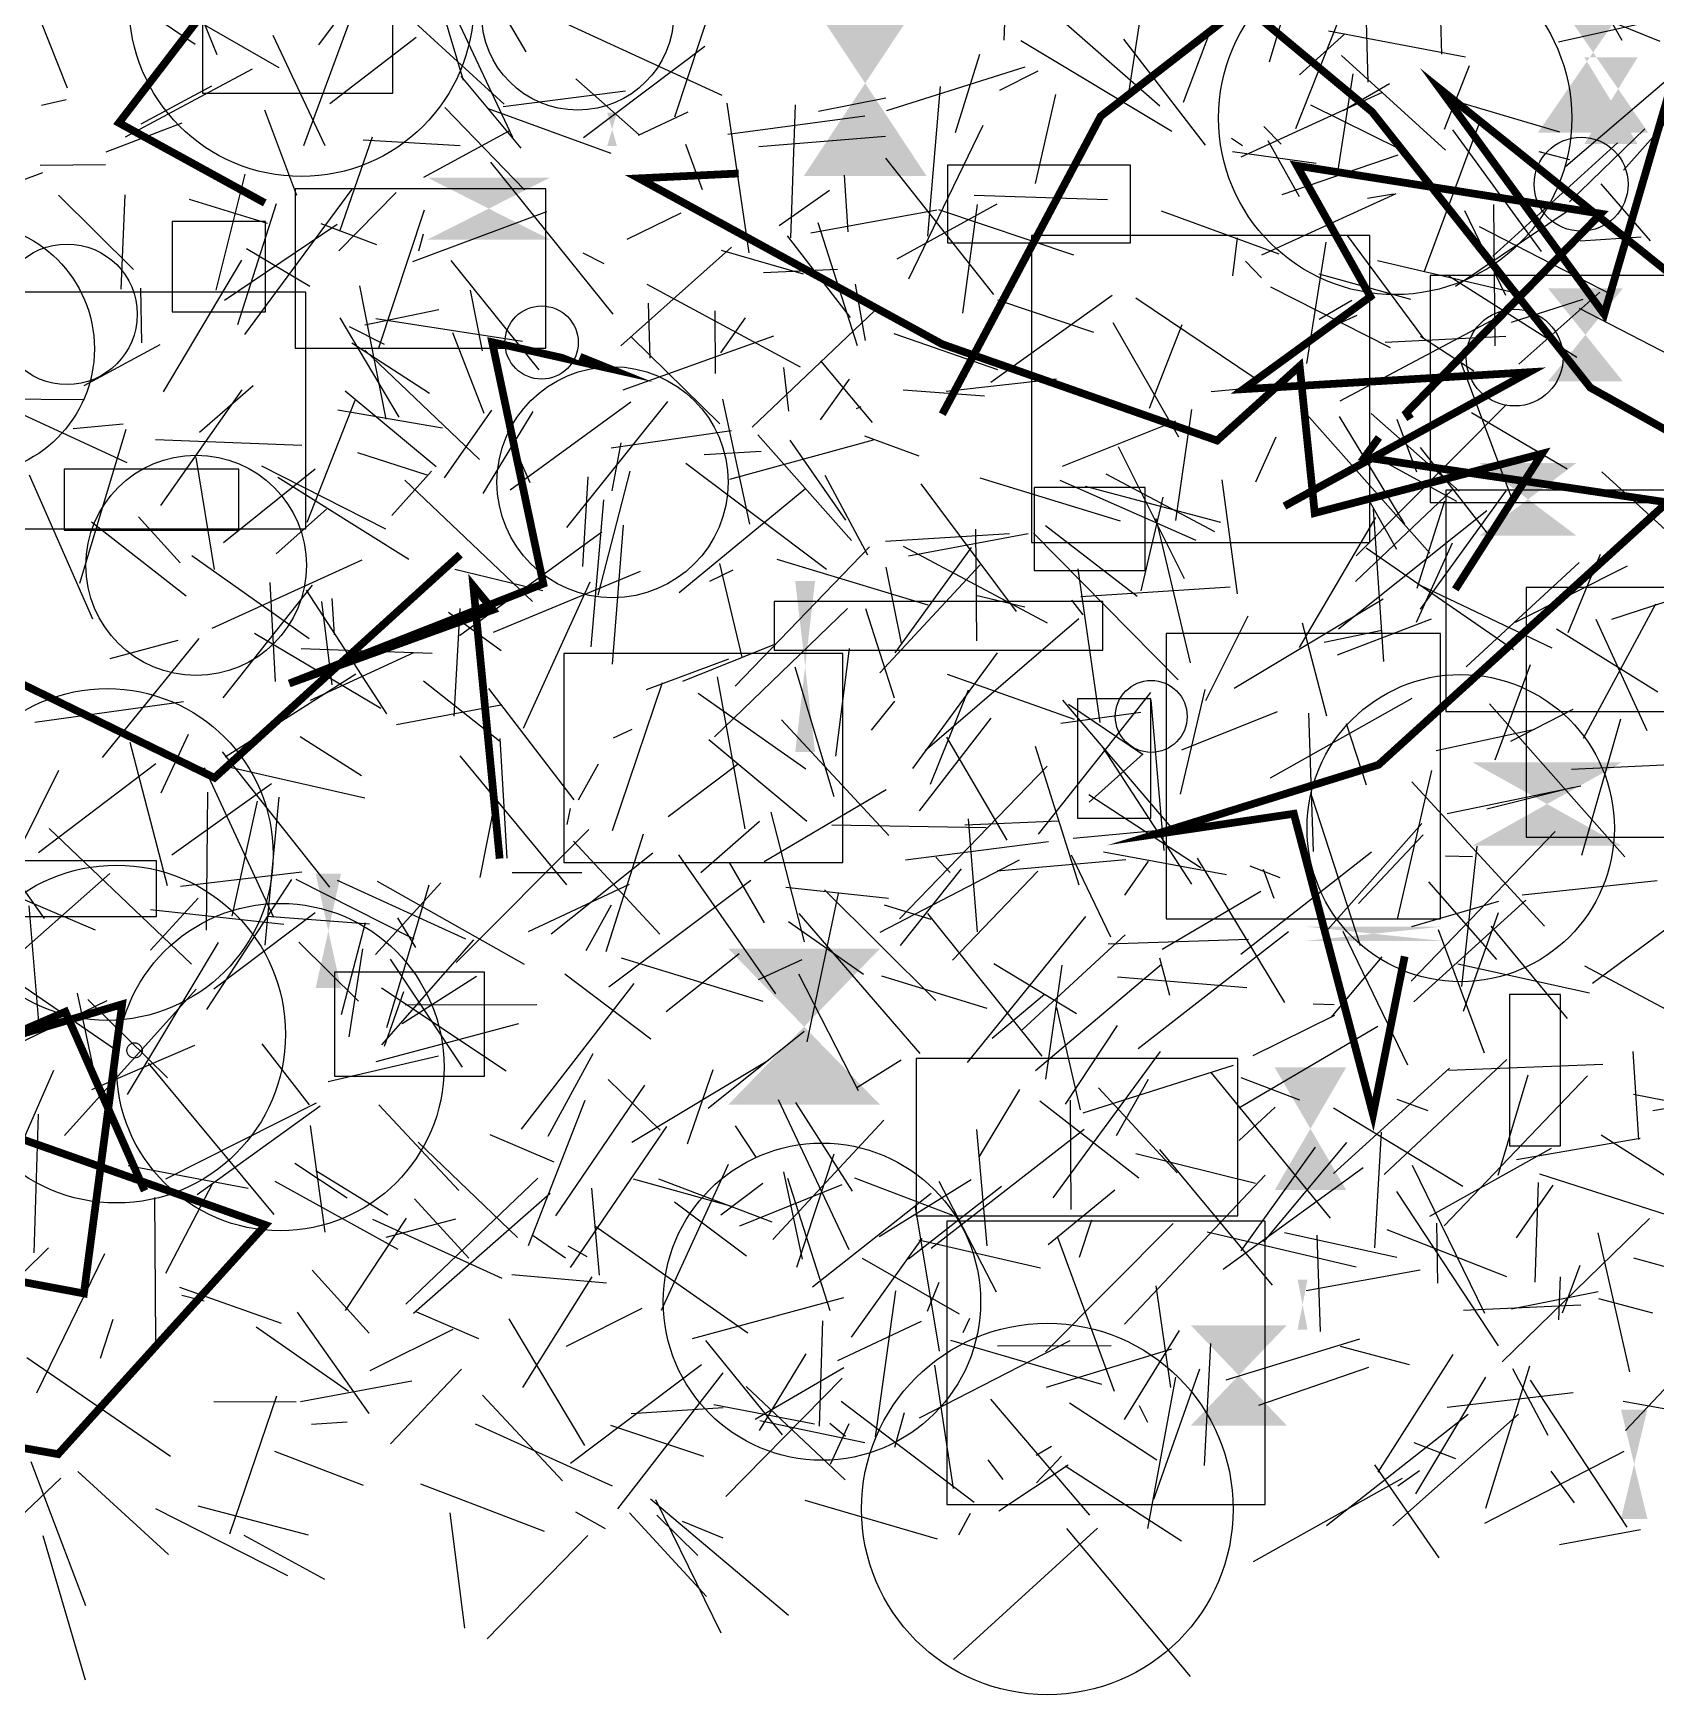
# Model space of a CAD drawing. Extents: x 39652501 to 39653363, y 39457785 to 39458687.
# Drawn here: x 39652920.1 to 39653025.2, y 39457828.1 to 39457935.8 of the extents above; entities that cross this region are included whole.
import ezdxf

# ---------------------------------------------------------------- set-up
doc = ezdxf.new("R2010")
doc.units = 0
doc.layers.get('0').update_dxf_attribs({"linetype": 'CONTINUOUS'})

msp = doc.modelspace()

# ---------------------------------------------------------------- linework, layer by layer
for p, q in [((39653017.5893, 39457944.8431), (39653023.0128, 39457935.384)), ((39652982.9892, 39457935.3912), (39652983.2836, 39457942.7897)), ((39652921.3274, 39457941.3929), (39652930.5752, 39457935.1293)), ((39652938.5748, 39457935.087), (39652942.6162, 39457940.5111)), ((39653002.2648, 39457941.0638), (39653000.1536, 39457933.9535)), ((39653006.2963, 39457941.2701), (39653006.549, 39457932.6675)), ((39652922.3103, 39457932.2656), (39652919.173, 39457940.1553)), ((39652950.5821, 39457931.237), (39652941.4732, 39457939.6005)), ((39652991.0405, 39457931.8058), (39652992.2386, 39457939.6119)), ((39652997.8417, 39457940.0165), (39652994.5919, 39457931.3372)), ((39653011.1668, 39457939.9517), (39653011.3272, 39457934.4744)), ((39652946.8179, 39457938.2831), (39652951.1322, 39457929.0922)), ((39652937.6025, 39457928.553), (39652941.1238, 39457938.1114)), ((39652947.9507, 39457932.7617), (39652946.5999, 39457937.3351)), ((39652949.8766, 39457938.248), (39652952.002, 39457934.6355)), ((39652961.645, 39457930.4111), (39652964.1698, 39457938.0858)), ((39652993.0701, 39457931.1072), (39652985.4489, 39457937.7909)), ((39653001.8765, 39457929.6589), (39653005.1402, 39457937.9019)), ((39653025.4835, 39457935.3083), (39653018.6076, 39457938.1128)), ((39653028.1288, 39457937.3225), (39653018.8905, 39457935.2591)), ((39652936.0112, 39457933.5906), (39652930.1748, 39457936.9441)), ((39652930.8888, 39457937.1209), (39652931.9776, 39457934.4618)), ((39652954.776, 39457936.3829), (39652964.6913, 39457931.8135)), ((39652938.9987, 39457928.538), (39652935.6152, 39457935.6858)), ((39652944.8906, 39457935.5525), (39652939.2983, 39457931.2602)), ((39652984.0672, 39457935.3731), (39652993.8431, 39457929.4882)), ((39652996.038, 39457928.5778), (39652990.7277, 39457935.4582)), ((39653002.1245, 39457933.1419), (39653005.0663, 39457935.8041)), ((39653003.9927, 39457936.0013), (39653012.8776, 39457934.3119)), ((39652963.5886, 39457934.9815), (39652955.7308, 39457929.0572)), ((39652979.8258, 39457929.3931), (39652981.4131, 39457934.4893)), ((39653004.8323, 39457934.3849), (39653011.5752, 39457928.26)), ((39653028.149, 39457934.7075), (39653019.3669, 39457927.1886)), ((39652934.2714, 39457933.5069), (39652926.0439, 39457929.1082)), ((39652951.701, 39457928.3774), (39652947.8127, 39457933.0466)), ((39652975.3767, 39457930.8221), (39652984.3416, 39457933.666)), ((39652985.1621, 39457933.3826), (39652982.6756, 39457932.1307)), ((39653005.5657, 39457933.2115), (39653004.6093, 39457926.97)), ((39653011.5066, 39457929.6233), (39653013.1419, 39457933.744)), ((39652927.0756, 39457929.9665), (39652931.661, 39457932.4174)), ((39652958.4609, 39457932.0805), (39652950.5334, 39457931.0682)), ((39652955.2359, 39457932.8709), (39652959.348, 39457929.2526)), ((39652978.0297, 39457922.6865), (39652978.8667, 39457932.3755)), ((39652986.3194, 39457931.861), (39652984.9903, 39457926.0996)), ((39652998.3406, 39457927.8293), (39653007.4881, 39457932.0195)), ((39653004.9549, 39457930.821), (39653007.9406, 39457932.5702)), ((39652922.2233, 39457931.5173), (39652920.6127, 39457931.1534)), ((39652937.1584, 39457925.3154), (39652935.0854, 39457930.8389)), ((39652946.7521, 39457931.0157), (39652951.9088, 39457925.6794)), ((39652957.5145, 39457928.0308), (39652949.576, 39457930.9429)), ((39652966.4704, 39457921.5988), (39652965.0284, 39457931.2981)), ((39652969.1666, 39457922.5644), (39652969.4703, 39457931.1988)), ((39652970.9483, 39457930.7845), (39652975.3176, 39457931.644)), ((39653008.6955, 39457928.2726), (39653002.8582, 39457931.1804)), ((39653012.0228, 39457931.494), (39653018.9578, 39457929.4441)), ((39652924.8123, 39457928.1489), (39652929.7365, 39457930.0386)), ((39652962.4875, 39457930.7243), (39652959.2685, 39457929.1979)), ((39652973.9565, 39457930.4661), (39652965.0869, 39457929.2711)), ((39652976.8104, 39457919.9269), (39652981.6156, 39457929.8848)), ((39653000.9403, 39457928.6423), (39652999.8182, 39457929.8003)), ((39653010.2171, 39457920.4224), (39653013.8346, 39457930.1449)), ((39653023.1116, 39457926.9516), (39653025.9079, 39457930.1196)), ((39652942.0348, 39457929.0965), (39652939.9223, 39457922.9907)), ((39652941.4643, 39457928.9169), (39652947.7441, 39457928.5508)), ((39652950.8834, 39457929.4919), (39652945.3632, 39457926.4819)), ((39652963.4425, 39457925.6807), (39652962.3538, 39457928.6134)), ((39652967.0966, 39457928.4931), (39652975.3073, 39457929.1609)), ((39652998.4343, 39457928.5327), (39652997.7114, 39457929.0091)), ((39653002.1139, 39457925.24), (39653000.0911, 39457928.8581)), ((39653017.795, 39457921.679), (39653012.0633, 39457929.5695)), ((39653014.6537, 39457921.3799), (39653022.7223, 39457928.7366)), ((39653024.4871, 39457929.6433), (39653019.6082, 39457924.9095)), ((39652975.2955, 39457927.7322), (39652982.3021, 39457918.908)), ((39653003.2001, 39457927.382), (39652997.7705, 39457928.1432)), ((39653000.9898, 39457925.3887), (39653008.5202, 39457927.9558)), ((39653017.6311, 39457928.1762), (39653019.6031, 39457927.6566)), ((39652920.6766, 39457926.7783), (39652911.6803, 39457923.49)), ((39652924.7648, 39457927.3148), (39652920.5245, 39457927.2528)), ((39652931.9308, 39457919.1838), (39652933.8038, 39457926.6941)), ((39652949.7122, 39457927.4746), (39652957.6388, 39457917.632)), ((39652972.6194, 39457926.6319), (39652972.8491, 39457922.9704)), ((39652925.7875, 39457919.2501), (39652926.0417, 39457925.3667)), ((39652933.7835, 39457916.2993), (39652940.7486, 39457925.7221)), ((39652939.872, 39457921.7364), (39652943.6025, 39457925.5051)), ((39652968.4092, 39457923.3667), (39652971.6728, 39457925.6684)), ((39653008.3533, 39457925.4181), (39652999.6503, 39457921.4504)), ((39653008.2106, 39457925.3962), (39653006.5271, 39457925.1266)), ((39653021.6356, 39457926.0817), (39653024.834, 39457922.3861)), ((39652921.7167, 39457925.3305), (39652926.5794, 39457920.5208)), ((39652930.1856, 39457925.0705), (39652935.2357, 39457923.5198)), ((39652933.3385, 39457916.9658), (39652935.8495, 39457924.79)), ((39652942.4443, 39457915.3798), (39652945.4281, 39457924.379)), ((39652970.4571, 39457922.9006), (39652978.613, 39457924.3902)), ((39652982.5124, 39457924.7535), (39652976.022, 39457921.1878)), ((39652978.7285, 39457924.4016), (39652987.469, 39457921.4705)), ((39652981.2397, 39457924.7416), (39652980.2944, 39457917.6842)), ((39652989.6799, 39457925.0284), (39652981.0397, 39457925.3121)), ((39652993.1576, 39457924.3227), (39653000.7862, 39457921.5469)), ((39653019.7156, 39457924.4545), (39653012.2342, 39457919.4137)), ((39653012.8004, 39457924.3562), (39653015.4628, 39457918.8535)), ((39653014.6946, 39457924.7392), (39653014.7839, 39457915.5684)), ((39652932.4667, 39457918.5313), (39652939.7813, 39457923.4686)), ((39652942.3506, 39457922.1174), (39652938.7426, 39457923.4904)), ((39652953.3264, 39457924.2637), (39652944.6477, 39457921.0243)), ((39652962.0347, 39457924.1783), (39652958.5392, 39457922.467)), ((39652970.9146, 39457923.568), (39652973.4648, 39457915.6045)), ((39653013.767, 39457923.3106), (39653022.3838, 39457918.8746)), ((39652945.3535, 39457922.8086), (39652945.0495, 39457921.7119)), ((39652973.0313, 39457917.4169), (39652968.9539, 39457922.7012)), ((39652997.7965, 39457920.121), (39652998.1092, 39457922.5743)), ((39653003.8177, 39457922.2866), (39653002.5644, 39457914.4297)), ((39653010.1816, 39457916.0534), (39653005.2355, 39457922.7188)), ((39653024.2512, 39457922.6254), (39653020.2949, 39457922.3671)), ((39652928.5107, 39457912.5951), (39652933.5978, 39457921.1173)), ((39652938.001, 39457919.4278), (39652933.9027, 39457921.8669)), ((39652947.1351, 39457921.1073), (39652952.8463, 39457914.0224)), ((39652955.6781, 39457921.5936), (39652957.0517, 39457920.9029)), ((39652965.3255, 39457921.9741), (39652958.1538, 39457915.5776)), ((39652969.9841, 39457920.2098), (39652964.6636, 39457921.7467)), ((39652999.6479, 39457919.9921), (39652998.6223, 39457921.0708)), ((39653007.1811, 39457921.1041), (39653016.7839, 39457918.8568)), ((39652967.3927, 39457920.3167), (39652972.1971, 39457920.5357)), ((39653009.3371, 39457918.5877), (39653003.3903, 39457920.2201)), ((39653011.7902, 39457920.113), (39653020.079, 39457914.8366)), ((39652927.0405, 39457919.3049), (39652927.0951, 39457915.7623)), ((39652942.9422, 39457910.8171), (39652941.2326, 39457919.4521)), ((39652948.3919, 39457919.1876), (39652949.1615, 39457915.2416)), ((39652959.8446, 39457919.5699), (39652969.7653, 39457914.2091)), ((39652973.3316, 39457919.576), (39652973.9833, 39457915.923)), ((39653000.2419, 39457919.3945), (39653007.9928, 39457915.4593)), ((39653021.5751, 39457919.0447), (39653016.3293, 39457914.3958)), ((39652941.5595, 39457916.9432), (39652946.3487, 39457917.9373)), ((39652960.0579, 39457914.7799), (39652959.9528, 39457918.3448)), ((39652964.284, 39457913.7759), (39652964.26, 39457917.847)), ((39652974.5745, 39457917.8379), (39652966.6577, 39457910.3118)), ((39652982.1183, 39457913.2099), (39652989.9752, 39457918.8587)), ((39652982.5513, 39457918.5586), (39652988.7741, 39457916.4647)), ((39652991.5052, 39457918.6947), (39652999.2489, 39457913.4838)), ((39653003.3957, 39457917.307), (39653005.5177, 39457918.5238)), ((39653015.8514, 39457917.1086), (39653020.5023, 39457918.5981)), ((39653029.326, 39457913.3003), (39653020.255, 39457917.9962)), ((39652943.7987, 39457910.9488), (39652939.9721, 39457917.3947)), ((39652940.5535, 39457916.8346), (39652942.8229, 39457915.6832)), ((39652951.7731, 39457915.849), (39652942.2835, 39457917.3228)), ((39652966.2132, 39457917.3795), (39652964.6092, 39457915.1161)), ((39652994.3058, 39457909.6631), (39652990.0448, 39457917.0677)), ((39652992.4064, 39457911.53), (39652994.5176, 39457916.964)), ((39653003.9508, 39457916.7034), (39653005.8546, 39457917.5513)), ((39653004.7612, 39457912.005), (39653014.5575, 39457917.2227)), ((39652940.728, 39457915.759), (39652945.7457, 39457912.5084)), ((39652949.2974, 39457911.1968), (39652947.2631, 39457916.4174)), ((39652958.309, 39457912.7197), (39652968.0725, 39457916.2122)), ((39652964.5738, 39457910.5133), (39652958.8267, 39457916.1565)), ((39652982.5816, 39457914.016), (39652975.8604, 39457916.3505)), ((39653015.4861, 39457916.1797), (39653007.6732, 39457915.7914)), ((39653009.96, 39457916.2031), (39653013.4155, 39457913.9629)), ((39652928.2805, 39457915.6372), (39652923.3684, 39457912.987)), ((39652941.5551, 39457915.289), (39652949.0032, 39457908.208)), ((39652971.0915, 39457914.5925), (39652974.4236, 39457910.604)), ((39653012.3688, 39457915.0116), (39653015.8393, 39457905.7622)), ((39652968.6975, 39457914.1786), (39652969.0138, 39457911.3285)), ((39652928.3545, 39457905.222), (39652933.6108, 39457912.7171)), ((39652930.8556, 39457909.9699), (39652934.3388, 39457913.0081)), ((39652946.1792, 39457907.732), (39652940.287, 39457912.6443)), ((39652971.092, 39457910.7802), (39652972.9695, 39457913.4086)), ((39652981.7074, 39457912.3199), (39652976.4495, 39457912.7033)), ((39652986.377, 39457913.4051), (39652979.2241, 39457912.6061)), ((39653001.5088, 39457913.0668), (39652996.4054, 39457912.6012)), ((39652913.961, 39457912.1502), (39652923.4053, 39457912.1005)), ((39652918.6138, 39457911.4873), (39652926.138, 39457908.0088)), ((39652940.9164, 39457912.0215), (39652937.7967, 39457904.1304)), ((39652946.5882, 39457910.2292), (39652939.81, 39457911.3963)), ((39652949.7703, 39457911.4073), (39652946.6999, 39457907.0272)), ((39652958.7872, 39457911.9205), (39652950.9717, 39457906.2278)), ((39652961.1701, 39457911.9652), (39652954.6294, 39457903.8032)), ((39652966.517, 39457904.014), (39652964.7663, 39457912.1213)), ((39652973.4258, 39457911.5064), (39652973.7272, 39457911.6499)), ((39652995.1147, 39457911.441), (39652994.0849, 39457904.2581)), ((39653015.5222, 39457911.7758), (39653005.793, 39457901.9547)), ((39652925.9048, 39457910.4951), (39652922.6632, 39457910.187)), ((39652949.2272, 39457905.9957), (39652952.4632, 39457911.3258)), ((39652994.0862, 39457910.6858), (39652986.7401, 39457907.7488)), ((39653002.584, 39457911.1192), (39653010.5637, 39457902.1357)), ((39653008.9459, 39457904.013), (39653004.7194, 39457910.9876)), ((39653012.4606, 39457906.1608), (39653006.7531, 39457911.1969)), ((39653008.4297, 39457910.8235), (39653009.6977, 39457907.4053)), ((39653013.2522, 39457911.2432), (39653019.4618, 39457907.605)), ((39652926.0754, 39457910.1539), (39652923.0679, 39457900.1717)), ((39652937.4901, 39457909.1064), (39652928.0113, 39457909.4714)), ((39652952.282, 39457906.6949), (39652950.8149, 39457910.0287)), ((39652957.5299, 39457908.9713), (39652965.3165, 39457910.0861)), ((39652958.1451, 39457909.2955), (39652957.5618, 39457906.1647)), ((39652974.4885, 39457909.465), (39652965.1891, 39457906.9191)), ((39652973.1005, 39457902.9589), (39652967.0235, 39457909.8134)), ((39652969.0988, 39457909.4634), (39652972.7064, 39457904.2816)), ((39652973.9415, 39457909.7484), (39652977.4595, 39457908.4444)), ((39653000.5851, 39457909.6637), (39652999.2672, 39457906.7311)), ((39652931.8308, 39457901.0712), (39652930.6441, 39457908.3362)), ((39652941.0899, 39457908.6492), (39652945.5774, 39457907.2118)), ((39652963.5583, 39457908.5199), (39652967.2369, 39457908.7507)), ((39652990.3609, 39457909.0568), (39652994.6386, 39457900.4837)), ((39653009.9393, 39457908.9885), (39653014.5739, 39457903.0437)), ((39652919.8115, 39457907.216), (39652923.918, 39457897.8703)), ((39652938.3552, 39457907.5858), (39652932.4166, 39457902.8051)), ((39652934.8736, 39457907.7856), (39652942.8957, 39457903.713)), ((39652944.4249, 39457901.7208), (39652935.9191, 39457907.0387)), ((39652945.8884, 39457907.4576), (39652943.3218, 39457904.5743)), ((39652956.0073, 39457907.0837), (39652955.6601, 39457901.2769)), ((39652958.7262, 39457907.4557), (39652956.6649, 39457899.4161)), ((39652962.3664, 39457907.9693), (39652971.4651, 39457901.0995)), ((39652971.364, 39457907.1934), (39652974.1211, 39457902.0302)), ((39652989.578, 39457907.2829), (39652996.6209, 39457903.534)), ((39653007.8539, 39457907.9331), (39653012.2881, 39457905.5092)), ((39653021.701, 39457907.3973), (39653031.3602, 39457898.5904)), ((39652944.1577, 39457906.8701), (39652952.4277, 39457899.0014)), ((39652970.1413, 39457906.3165), (39652961.923, 39457899.5709)), ((39652983.774, 39457898.3527), (39652977.615, 39457906.638)), ((39652990.5161, 39457904.2118), (39652981.4331, 39457907.0055)), ((39652986.5996, 39457906.871), (39652995.3921, 39457902.988)), ((39652988.238, 39457906.4798), (39652997.0072, 39457904.1365)), ((39652998.1123, 39457899.5001), (39652997.1102, 39457906.8888)), ((39653005.7575, 39457900.3077), (39653011.9686, 39457906.1904)), ((39653015.4866, 39457906.1666), (39653009.9376, 39457898.5118)), ((39652939.0766, 39457904.9867), (39652935.8127, 39457902.0881)), ((39652957.0281, 39457905.5871), (39652956.1998, 39457896.0547)), ((39652991.858, 39457899.6871), (39652993.2807, 39457905.7559)), ((39653008.422, 39457902.3708), (39653006.611, 39457905.5897)), ((39653006.9018, 39457904.9849), (39653007.5537, 39457895.1231)), ((39653009.7533, 39457899.8654), (39653011.5338, 39457905.5287)), ((39652923.8535, 39457904.1627), (39652929.9819, 39457899.3787)), ((39652926.9102, 39457904.4947), (39652929.5927, 39457901.5018)), ((39652958.3095, 39457903.9467), (39652957.5931, 39457894.9495)), ((39652991.6066, 39457899.3269), (39652985.6639, 39457903.9019)), ((39652992.814, 39457904.3813), (39652995.0458, 39457895.0161)), ((39653002.124, 39457896.0287), (39653007.0625, 39457904.4442)), ((39653014.2466, 39457904.8736), (39653004.6391, 39457897.2198)), ((39652956.9286, 39457903.5048), (39652947.6868, 39457896.7707)), ((39652983.3386, 39457903.3842), (39652975.2928, 39457902.8912)), ((39652976.781, 39457901.963), (39652984.5453, 39457903.4062)), ((39652981.1292, 39457903.6877), (39652981.1847, 39457896.4477)), ((39652984.8838, 39457903.438), (39652994.2556, 39457893.922)), ((39653012.0108, 39457902.7846), (39653009.6812, 39457897.6468)), ((39652930.3649, 39457901.9942), (39652937.949, 39457896.6095)), ((39652931.6688, 39457897.2799), (39652941.3925, 39457901.709)), ((39652974.252, 39457902.5388), (39652965.5611, 39457893.5215)), ((39652978.0575, 39457898.7602), (39652968.2784, 39457901.7167)), ((39652975.9308, 39457895.6774), (39652980.8725, 39457902.5121)), ((39652985.7844, 39457897.6053), (39652976.4659, 39457902.564)), ((39653006.4409, 39457902.4797), (39653015.9859, 39457895.8898)), ((39653021.5991, 39457902.0536), (39653019.5044, 39457896.9806)), ((39652953.1044, 39457899.7018), (39652947.3869, 39457901.0767)), ((39652959.4096, 39457900.9465), (39652949.888, 39457896.9976)), ((39652965.4091, 39457901.0419), (39652963.8974, 39457900.2912)), ((39652966.0037, 39457895.3917), (39652964.5574, 39457901.4674)), ((39652974.9311, 39457894.3754), (39652981.4387, 39457901.3739)), ((39652976.3432, 39457896.2919), (39652975.3425, 39457901.2327)), ((39652987.766, 39457901.1251), (39652989.1747, 39457891.1695)), ((39653020.2317, 39457901.5219), (39653012.924, 39457894.7773)), ((39653016.109, 39457897.6729), (39653023.3665, 39457901.3154)), ((39652938.1543, 39457900.068), (39652932.3625, 39457892.7664)), ((39652935.7843, 39457893.8245), (39652935.4345, 39457900.2271)), ((39652937.7664, 39457899.7328), (39652942.9706, 39457891.7213)), ((39652951.8524, 39457890.7823), (39652956.169, 39457900.2734)), ((39652987.9573, 39457899.3172), (39652997.6268, 39457899.9555)), ((39653018.4881, 39457895.9717), (39653009.9935, 39457900.0167)), ((39652939.4543, 39457893.6077), (39652938.7752, 39457898.9917)), ((39652939.425, 39457899.2069), (39652939.5747, 39457896.8329)), ((39652947.7142, 39457898.5518), (39652947.3331, 39457891.5674)), ((39652972.8313, 39457898.554), (39652964.2226, 39457890.2212)), ((39652974.0002, 39457898.5499), (39652975.8606, 39457892.762)), ((39652981.145, 39457899.4185), (39652984.3155, 39457898.6479)), ((39652987.3546, 39457899.0868), (39652988.078, 39457898.1422)), ((39653007.5362, 39457899.1572), (39652997.8769, 39457893.3705)), ((39653025.1874, 39457898.8386), (39653020.4909, 39457890.1322)), ((39653022.3614, 39457897.8531), (39653025.9369, 39457899.028)), ((39652950.3975, 39457895.7949), (39652946.995, 39457898.2973)), ((39652987.8155, 39457897.8715), (39652977.8768, 39457889.325)), ((39652998.7823, 39457898.0413), (39652996.0326, 39457892.5623)), ((39653002.2975, 39457897.6171), (39653003.8684, 39457891.5929)), ((39653004.5876, 39457895.5347), (39653010.676, 39457897.872)), ((39653024.6395, 39457890.6244), (39653021.3377, 39457897.8296)), ((39652930.8152, 39457896.5975), (39652924.5416, 39457888.8968)), ((39652929.4392, 39457896.4779), (39652925.0392, 39457895.2855)), ((39652942.6053, 39457892.071), (39652934.4115, 39457896.9258)), ((39653007.456, 39457897.1238), (39653003.7232, 39457896.3395)), ((39653025.3407, 39457893.1207), (39653018.7701, 39457897.2168)), ((39652937.442, 39457895.9625), (39652945.9216, 39457895.6623)), ((39652938.0505, 39457892.6111), (39652944.735, 39457895.7027)), ((39652965.1212, 39457895.2561), (39652959.7955, 39457893.2842)), ((39652968.1097, 39457896.2207), (39652962.147, 39457893.8201)), ((39652972.0892, 39457888.9779), (39652972.9598, 39457895.9517)), ((39652982.5412, 39457895.6829), (39652977.038, 39457888.1718)), ((39652940.9832, 39457894.302), (39652932.5235, 39457888.9168)), ((39652966.1983, 39457884.2601), (39652964.4188, 39457894.1211)), ((39652969.429, 39457894.7699), (39652971.9443, 39457886.3658)), ((39652987.5445, 39457891.3534), (39652979.3043, 39457894.2789)), ((39653014.7921, 39457888.7434), (39653017.0925, 39457894.9104)), ((39652950.2918, 39457889.9453), (39652945.3648, 39457893.8301)), ((39652955.1364, 39457886.1426), (39652949.608, 39457893.3627)), ((39652960.837, 39457893.7249), (39652957.5827, 39457884.1343)), ((39652978.2157, 39457887.1636), (39652980.6799, 39457893.2846)), ((39652985.2067, 39457883.9206), (39652992.4906, 39457893.0961)), ((39652995.9759, 39457893.2924), (39652994.3838, 39457886.5157)), ((39652929.8107, 39457892.4929), (39652920.1912, 39457891.1575)), ((39652943.6107, 39457891.0313), (39652950.3661, 39457892.308)), ((39652970.1456, 39457888.128), (39652963.1677, 39457893.0308)), ((39652974.3986, 39457890.6649), (39652975.8957, 39457892.5343)), ((39652986.7586, 39457892.6106), (39652993.9106, 39457884.2324)), ((39652991.9459, 39457889.0903), (39652987.1638, 39457892.3164)), ((39652992.4794, 39457892.6172), (39652993.3364, 39457882.8661)), ((39653000.2462, 39457887.5642), (39653009.4181, 39457892.7341)), ((39653014.4225, 39457892.3612), (39653023.1995, 39457882.4587)), ((39653015.8052, 39457889.9556), (39653019.8523, 39457892.024)), ((39652968.5509, 39457891.3278), (39652975.5027, 39457883.8444)), ((39652982.1154, 39457891.4376), (39652977.4732, 39457885.4254)), ((39652986.6495, 39457891.124), (39652991.8459, 39457891.8304)), ((39652994.5028, 39457889.3914), (39653000.6858, 39457891.8788)), ((39653002.7113, 39457891.7554), (39653003.0011, 39457882.7945)), ((39653006.463, 39457887.0958), (39653005.1583, 39457891.0712)), ((39653022.9213, 39457891.3709), (39653020.3963, 39457882.5388)), ((39652926.3373, 39457889.8921), (39652928.765, 39457880.5846)), ((39652930.127, 39457890.3827), (39652928.3515, 39457886.5795)), ((39652937.368, 39457890.2555), (39652941.3473, 39457887.7134)), ((39652950.3168, 39457890.1329), (39652950.7577, 39457882.3607)), ((39652957.6673, 39457890.1603), (39652958.8766, 39457890.7349)), ((39652970.2023, 39457884.7378), (39652963.8475, 39457890.0291)), ((39652979.2451, 39457890.2156), (39652983.1669, 39457883.5377)), ((39653017.3663, 39457890.7008), (39653010.9712, 39457889.3224)), ((39652932.3148, 39457889.2492), (39652939.27, 39457880.4779)), ((39652954.6457, 39457880.6472), (39652947.7309, 39457888.9977)), ((39652987.854, 39457880.6069), (39652985.0074, 39457889.5954)), ((39652988.4946, 39457885.9876), (39652991.9856, 39457889.1269)), ((39652995.1459, 39457880.6713), (39652989.4185, 39457889.5006)), ((39652914.0623, 39457887.8217), (39652920.7951, 39457878.4513)), ((39652917.3411, 39457879.2311), (39652921.7466, 39457888.0676)), ((39652920.4137, 39457882.7349), (39652928.026, 39457888.4919)), ((39652935.6632, 39457878.5104), (39652931.1688, 39457888.2297)), ((39652932.9175, 39457888.2394), (39652941.5626, 39457886.2744)), ((39652956.6893, 39457888.4482), (39652955.376, 39457886.125)), ((39652961.2201, 39457885.0567), (39652965.7765, 39457888.4941)), ((39652985.7811, 39457888.3265), (39652976.2122, 39457878.4439)), ((39653008.4696, 39457878.4015), (39653010.6969, 39457888.0389)), ((39653019.7434, 39457888.1265), (39653029.0829, 39457888.5866)), ((39652929.0509, 39457882.5926), (39652935.5132, 39457887.2002)), ((39652931.3103, 39457877.7036), (39652931.3819, 39457886.6376)), ((39652967.4301, 39457882.1529), (39652975.3411, 39457886.8098)), ((39653009.4034, 39457887.3181), (39653017.983, 39457877.9663)), ((39653020.3466, 39457887.025), (39653011.6902, 39457885.2381)), ((39653019.8405, 39457886.9472), (39653014.2532, 39457885.5448)), ((39652932.9679, 39457878.6014), (39652934.6127, 39457886.0559)), ((39652935.1076, 39457876.7256), (39652936.0046, 39457886.3135)), ((39652950.013, 39457886.136), (39652949.0124, 39457881.1198)), ((39652954.6707, 39457884.5553), (39652954.8926, 39457885.5788)), ((39652988.4725, 39457886.4895), (39652995.7376, 39457881.7435)), ((39653002.8886, 39457886.4086), (39653006.0436, 39457876.6996)), ((39652963.343, 39457881.4328), (39652967.1264, 39457884.7571)), ((39652967.868, 39457885.3435), (39652970.0313, 39457876.9496)), ((39652971.8268, 39457884.5281), (39652981.8219, 39457884.3472)), ((39652986.54, 39457884.7685), (39652980.4413, 39457884.5059)), ((39652980.6495, 39457884.9196), (39652981.2403, 39457877.5976)), ((39652996.2494, 39457884.4695), (39652987.4545, 39457883.6352)), ((39653010.0474, 39457884.6152), (39653003.6267, 39457877.3822)), ((39652930.3413, 39457875.4877), (39652921.1181, 39457884.2907)), ((39652947.4903, 39457875.5973), (39652956.0696, 39457884.2163)), ((39652955.0725, 39457883.4687), (39652960.6689, 39457877.4375)), ((39652957.1944, 39457876.3079), (39652959.6204, 39457883.9399)), ((39652985.8652, 39457883.4246), (39652976.6024, 39457882.2313)), ((39653005.9382, 39457879.4363), (39653010.1388, 39457883.8789)), ((39653018.6736, 39457884.1038), (39653009.3617, 39457874.3905)), ((39652953.6364, 39457877.4606), (39652960.2329, 39457882.7078)), ((39652961.8953, 39457882.5883), (39652968.1613, 39457873.5733)), ((39652979.4859, 39457881.4336), (39652978.5522, 39457882.4288)), ((39652989.8976, 39457877.2465), (39652987.3458, 39457882.5712)), ((39652997.3894, 39457881.2917), (39652989.4126, 39457882.7545)), ((39653001.1666, 39457873.0073), (39652995.5085, 39457882.3663)), ((39652998.3189, 39457876.1524), (39653006.7902, 39457882.7844)), ((39653013.3315, 39457882.4559), (39653011.5784, 39457882.5052)), ((39653013.6007, 39457883.1403), (39653012.6103, 39457874.0469)), ((39652925.0377, 39457881.3786), (39652915.5914, 39457873.0123)), ((39652937.492, 39457881.4556), (39652929.6317, 39457880.5214)), ((39652951.1156, 39457881.4367), (39652955.6248, 39457881.4265)), ((39652965.1578, 39457882.0792), (39652967.436, 39457878.1848)), ((39652974.9542, 39457877.5678), (39652983.9843, 39457882.2486)), ((39652976.2639, 39457876.7127), (39652980.2302, 39457881.6762)), ((39652979.6325, 39457875.7606), (39652985.1683, 39457881.5257)), ((39652990.8713, 39457882.2649), (39652982.5261, 39457881.5192)), ((39652990.8054, 39457879.9582), (39652992.328, 39457882.1737)), ((39653000.871, 39457881.0919), (39652998.9335, 39457881.8466)), ((39652999.7642, 39457881.6567), (39653000.463, 39457879.7771)), ((39652936.8061, 39457880.9827), (39652931.297, 39457872.5636)), ((39652944.7551, 39457877.106), (39652937.1066, 39457880.9882)), ((39652939.761, 39457880.9316), (39652948.0772, 39457877.1442)), ((39652942.2472, 39457876.1234), (39652946.4845, 39457880.76)), ((39652942.3587, 39457880.8716), (39652951.8919, 39457875.4879)), ((39652945.7173, 39457880.6069), (39652942.9637, 39457871.3643)), ((39652952.1681, 39457877.6023), (39652958.7077, 39457880.6889)), ((39652966.5665, 39457880.9177), (39652957.3675, 39457874.0076)), ((39652968.835, 39457880.4856), (39652975.4982, 39457879.7753)), ((39652971.3423, 39457880.3198), (39652978.5492, 39457873.1317)), ((39652993.2133, 39457876.47), (39652999.6097, 39457880.2293)), ((39653014.8988, 39457875.807), (39653010.5077, 39457880.8352)), ((39653025.3008, 39457880.8966), (39653016.5439, 39457879.9774)), ((39652924.1154, 39457877.7001), (39652919.3974, 39457879.7075)), ((39652919.7889, 39457879.2858), (39652920.4603, 39457871.2448)), ((39652927.6806, 39457876.4108), (39652930.7627, 39457879.7824)), ((39652955.8953, 39457876.3839), (39652957.5557, 39457879.3406)), ((39652970.2316, 39457870.4574), (39652972.2539, 39457880.0701)), ((39652975.2046, 39457879.3517), (39652978.2279, 39457878.4093)), ((39653009.3876, 39457877.9455), (39653015.0328, 39457879.5809)), ((39653016.7814, 39457879.6331), (39653009.5308, 39457873.0454)), ((39652927.6864, 39457879.0298), (39652936.3088, 39457878.0936)), ((39652938.3369, 39457878.8295), (39652931.7917, 39457873.8752)), ((39652941.8733, 39457878.087), (39652935.246, 39457878.5791)), ((39652941.5936, 39457878.1818), (39652940.033, 39457872.2091)), ((39652943.6828, 39457878.5029), (39652944.8369, 39457876.5842)), ((39652969.0219, 39457878.2636), (39652973.8612, 39457874.8489)), ((39652969.6881, 39457878.7794), (39652977.5217, 39457869.6988)), ((39652985.4379, 39457869.5334), (39652978.0429, 39457878.785)), ((39652980.6154, 39457869.1137), (39652988.2787, 39457878.5853)), ((39653012.7346, 39457872.4428), (39653015.0125, 39457878.8348)), ((39653019.4839, 39457871.9644), (39653014.5268, 39457877.961)), ((39653026.2832, 39457878.062), (39653021.1084, 39457874.2324)), ((39652932.0547, 39457876.8994), (39652926.1682, 39457867.0477)), ((39652941.1461, 39457873.1064), (39652937.2786, 39457876.9175)), ((39652942.674, 39457870.2638), (39652948.6285, 39457877.0819)), ((39652990.8319, 39457877.3901), (39652984.1526, 39457871.2358)), ((39652998.814, 39457877.1012), (39652989.7313, 39457876.7944)), ((39653001.4088, 39457877.5919), (39652991.6574, 39457870.0077)), ((39653009.1295, 39457868.949), (39653004.9589, 39457877.6215)), ((39653011.1029, 39457877.7498), (39653014.0856, 39457869.7413)), ((39652915.5686, 39457876.708), (39652925.4176, 39457869.9696)), ((39652941.4076, 39457876.4996), (39652940.5306, 39457870.7951)), ((39652943.1969, 39457875.8101), (39652947.8763, 39457868.8203)), ((39652958.1705, 39457875.9068), (39652967.3493, 39457873.0959)), ((39652965.8056, 39457876.1617), (39652961.0852, 39457872.4076)), ((39652993.7161, 39457873.4698), (39652993.0744, 39457875.8867)), ((39653004.1781, 39457872.0463), (39653007.4812, 39457875.9789)), ((39652960.0877, 39457870.6437), (39652954.5227, 39457874.837)), ((39652969.8726, 39457875.7762), (39652967.0546, 39457874.4803)), ((39652973.5469, 39457867.2924), (39652969.6904, 39457874.8395)), ((39652982.3091, 39457875.5289), (39652987.6798, 39457872.3016)), ((39652985.0207, 39457868.5966), (39652993.169, 39457875.497)), ((39652986.7317, 39457875.4278), (39652985.6704, 39457868.046)), ((39653020.9104, 39457873.6076), (39653012.3861, 39457875.5053)), ((39653029.5235, 39457870.6138), (39653020.5973, 39457875.3595)), ((39652922.1007, 39457864.3917), (39652930.6381, 39457873.8839)), ((39652950.7219, 39457868.5611), (39652942.6365, 39457873.9356)), ((39652944.0586, 39457873.6918), (39652942.8219, 39457870.1517)), ((39652948.8067, 39457874.6972), (39652943.9784, 39457871.6316)), ((39652958.991, 39457874.2415), (39652951.6875, 39457864.791)), ((39652981.8828, 39457872.6156), (39652975.0565, 39457874.7169)), ((39652998.7005, 39457873.9603), (39652990.3212, 39457874.6631)), ((39652924.8407, 39457873.1265), (39652918.0554, 39457869.8141)), ((39652922.9355, 39457873.6145), (39652924.2385, 39457867.416)), ((39652928.776, 39457868.1276), (39652923.6285, 39457873.1958)), ((39652952.7059, 39457872.8621), (39652944.1754, 39457872.8332)), ((39652982.211, 39457870.691), (39652985.5984, 39457873.5491)), ((39652987.9366, 39457866.0592), (39652986.403, 39457872.6829)), ((39653003.0112, 39457872.9234), (39653004.3586, 39457872.8751)), ((39652951.5241, 39457871.624), (39652942.2699, 39457869.1551)), ((39652986.9672, 39457866.4154), (39652990.337, 39457871.5146)), ((39652999.1067, 39457869.5673), (39653004.4177, 39457872.1837)), ((39652963.8125, 39457866.1636), (39652970.028, 39457871.1628)), ((39653007.1878, 39457871.4525), (39652998.1948, 39457866.1713)), ((39652930.5182, 39457870.2327), (39652923.8458, 39457867.3407)), ((39652937.9735, 39457866.372), (39652934.915, 39457870.3373)), ((39652946.3272, 39457869.5392), (39652939.1836, 39457867.8689)), ((39652953.4518, 39457864.3415), (39652956.3681, 39457869.7075)), ((39652993.0922, 39457869.8372), (39652986.1381, 39457860.3496)), ((39653024.0964, 39457864.13), (39653023.7438, 39457869.8421)), ((39652918.2014, 39457861.2661), (39652921.4159, 39457868.615)), ((39652935.6795, 39457859.2674), (39652927.5389, 39457869.083)), ((39652967.6666, 39457869.2363), (39652958.8683, 39457863.938)), ((39652964.1047, 39457868.6429), (39652962.4501, 39457863.8317)), ((39652973.4484, 39457867.5069), (39652976.3194, 39457869.2992)), ((39652988.113, 39457865.8566), (39652997.8411, 39457868.9452)), ((39653004.1358, 39457859.041), (39652996.4249, 39457868.4473)), ((39653004.3156, 39457861.9164), (39653011.8353, 39457868.7455)), ((39653007.6016, 39457861.8703), (39653015.5586, 39457869.3224)), ((39653011.7805, 39457868.6216), (39653021.7627, 39457869.0117)), ((39653016.9121, 39457868.308), (39653014.9656, 39457861.8075)), ((39652953.9334, 39457859.1793), (39652959.7018, 39457867.658)), ((39652957.3352, 39457868.0159), (39652960.6905, 39457864.7256)), ((39652983.9686, 39457867.3784), (39652981.3756, 39457863.0223)), ((39652994.1919, 39457861.968), (39652989.0931, 39457867.4755)), ((39652990.27, 39457864.3968), (39652992.3333, 39457868.0355)), ((39652998.3088, 39457868.1586), (39653002.1297, 39457866.6934)), ((39653020.7695, 39457868.2578), (39653011.4967, 39457858.5344)), ((39652938.421, 39457866.4867), (39652928.6441, 39457861.5616)), ((39652930.7052, 39457860.5698), (39652938.671, 39457866.3134)), ((39652942.4606, 39457866.3727), (39652947.6468, 39457860.8284)), ((39652952.1772, 39457857.2558), (39652955.8437, 39457866.6826)), ((39652968.3486, 39457866.723), (39652972.9161, 39457857.0049)), ((39652969.4665, 39457866.5274), (39652973.1387, 39457860.7745)), ((39652991.7196, 39457861.634), (39652985.3012, 39457866.6228)), ((39652987.258, 39457866.6898), (39652987.3022, 39457859.5847)), ((39652998.2199, 39457864.057), (39653000.5414, 39457866.2208)), ((39653012.7096, 39457861.0937), (39653004.3129, 39457866.1528)), ((39653010.4502, 39457865.9827), (39653008.4443, 39457866.7155)), ((39653023.7498, 39457867.0623), (39653026.7283, 39457866.4839)), ((39653025.0086, 39457866.0156), (39653031.5588, 39457867.1402)), ((39652920.134, 39457856.7862), (39652920.4307, 39457865.7685)), ((39652938.9843, 39457858.1218), (39652938.0505, 39457865.041)), ((39652975.1998, 39457865.3876), (39652968.0047, 39457857.6567)), ((39652953.8373, 39457862.6554), (39652949.6735, 39457864.4436)), ((39652961.111, 39457864.9676), (39652954.8673, 39457855.8396)), ((39652965.5523, 39457865.0071), (39652966.9026, 39457862.9819)), ((39652978.2627, 39457857.0853), (39652988.1696, 39457864.7946)), ((39652981.8919, 39457857.2297), (39652981.2177, 39457864.7779)), ((39653007.4185, 39457864.5981), (39653006.9701, 39457857.1061)), ((39653024.1935, 39457864.1908), (39653016.1704, 39457862.8171)), ((39653028.1816, 39457860.2565), (39653021.6742, 39457864.4072)), ((39652951.4472, 39457857.7866), (39652945.0129, 39457863.9581)), ((39652971.958, 39457863.1898), (39652969.5211, 39457855.8297)), ((39652999.2734, 39457861.2793), (39652991.5102, 39457863.2101)), ((39653000.3793, 39457854.6972), (39652993.0697, 39457863.4854)), ((39652998.3353, 39457856.9093), (39653003.1602, 39457863.6377)), ((39652999.8127, 39457857.5038), (39653005.1784, 39457863.9364)), ((39653010.5574, 39457859.1553), (39653018.4557, 39457863.5795)), ((39652926.2277, 39457862.4538), (39652934.0033, 39457860.974)), ((39652940.4208, 39457860.3176), (39652937.0324, 39457862.5753)), ((39652938.3984, 39457862.1197), (39652943.0562, 39457859.2559)), ((39652960.7836, 39457853.0668), (39652965.1356, 39457862.5323)), ((39652968.6783, 39457862.0427), (39652969.8897, 39457856.3686)), ((39652990.7886, 39457852.1667), (39652999.9037, 39457861.8258)), ((39653006.2357, 39457862.3034), (39652997.1788, 39457855.7011)), ((39653014.1163, 39457852.8584), (39653009.4476, 39457862.4544)), ((39653017.6729, 39457861.9025), (39653025.9413, 39457859.256)), ((39652931.7015, 39457861.2741), (39652928.6451, 39457855.4493)), ((39652935.7267, 39457861.4334), (39652943.6923, 39457857.0306)), ((39652944.21, 39457853.459), (39652952.7663, 39457861.6141)), ((39652956.7652, 39457855.3428), (39652956.264, 39457860.9724)), ((39652965.3394, 39457859.7841), (39652958.9794, 39457861.5666)), ((39652967.9617, 39457858.7632), (39652960.616, 39457861.569)), ((39652967.3575, 39457861.2885), (39652964.6354, 39457859.2241)), ((39652965.859, 39457858.5319), (39652972.4861, 39457861.2185)), ((39652968.9402, 39457861.6236), (39652971.6876, 39457853.0508)), ((39652973.2778, 39457861.6473), (39652979.6332, 39457859.2304)), ((39652974.8821, 39457857.8518), (39652980.8497, 39457861.5349)), ((39652982.8132, 39457861.0919), (39652976.7821, 39457856.3727)), ((39652982.4984, 39457854.2455), (39652978.772, 39457861.3981)), ((39652990.1652, 39457860.8439), (39652985.8453, 39457857.3121)), ((39653008.4061, 39457860.7538), (39653014.997, 39457850.7668)), ((39653018.5275, 39457861.1612), (39653016.1654, 39457857.7615)), ((39653017.398, 39457854.8786), (39653017.5943, 39457861.3526)), ((39652927.9464, 39457860.3754), (39652928.0031, 39457851.1031)), ((39652953.5816, 39457860.641), (39652944.7113, 39457852.8604)), ((39652948.2919, 39457856.429), (39652944.7749, 39457860.2779)), ((39652961.63, 39457860.0867), (39652966.2903, 39457856.5859)), ((39652978.2637, 39457860.6223), (39652970.568, 39457854.5552)), ((39652978.7977, 39457850.4155), (39652977.236, 39457859.7749)), ((39652944.2523, 39457859.0233), (39652940.2848, 39457853.0447)), ((39652942.0578, 39457858.9616), (39652950.4469, 39457855.1418)), ((39652947.4475, 39457858.9632), (39652942.9297, 39457857.7792)), ((39652985.6681, 39457850.3691), (39652993.9404, 39457858.6965)), ((39652988.6494, 39457858.9114), (39652987.8519, 39457856.4906)), ((39653010.9947, 39457858.7173), (39653011.0623, 39457854.8138)), ((39653024.7856, 39457858.9996), (39653015.2567, 39457849.7181)), ((39652952.4791, 39457857.8993), (39652954.561, 39457856.4528)), ((39652966.3694, 39457851.5827), (39652956.4744, 39457858.5233)), ((39652973.0851, 39457851.3289), (39652977.6738, 39457857.7109)), ((39652985.3475, 39457855.7858), (39652977.4599, 39457857.6126)), ((39652990.1297, 39457847.7937), (39652986.452, 39457857.7683)), ((39653005.7824, 39457855.8492), (39652996.1347, 39457858.1151)), ((39653008.435, 39457856.4866), (39653001.1391, 39457858.0873)), ((39653003.252, 39457857.9406), (39653003.4624, 39457851.6821)), ((39653015.5519, 39457855.2379), (39653007.8, 39457858.2786)), ((39653023.5129, 39457849.0664), (39653021.4787, 39457858.0798)), ((39652921.0673, 39457857.1133), (39652916.6079, 39457852.723)), ((39652920.3243, 39457847.7208), (39652924.7154, 39457856.7435)), ((39652954.7163, 39457857.2327), (39652955.9506, 39457856.5572)), ((39653028.7867, 39457855.0673), (39653023.7716, 39457856.4285)), ((39652938.1595, 39457855.6525), (39652941.8543, 39457851.583)), ((39652951.0896, 39457855.3891), (39652957.22, 39457854.8324)), ((39652980.0968, 39457852.8199), (39652973.8134, 39457856.4079)), ((39653009.9393, 39457855.6613), (39653002.553, 39457854.32)), ((39653019.1551, 39457852.898), (39653020.313, 39457855.9876)), ((39652929.5613, 39457854.5606), (39652936.1444, 39457852.2189)), ((39652951.7903, 39457848.0558), (39652956.2873, 39457855.2299)), ((39652974.6514, 39457844.8635), (39652975.9736, 39457854.3308)), ((39652978.0114, 39457853.0047), (39652978.7839, 39457854.8902)), ((39652992.8082, 39457854.6359), (39652993.7603, 39457848.0653)), ((39653018.9302, 39457852.45), (39653019.0334, 39457855.2294)), ((39652929.7069, 39457854.0318), (39652931.1562, 39457853.673)), ((39652954.6269, 39457850.7425), (39652959.5349, 39457853.1959)), ((39652972.5718, 39457853.8681), (39652962.7717, 39457851.2085)), ((39653012.7451, 39457853.0611), (39653020.3491, 39457853.4106)), ((39653021.4727, 39457854.2647), (39653015.8562, 39457853.1231)), ((39653025.0124, 39457852.8796), (39653021.5139, 39457853.8124)), ((39652924.436, 39457849.9604), (39652925.2645, 39457852.4884)), ((39652937.1868, 39457852.9307), (39652941.8161, 39457846.3788)), ((39652944.9204, 39457852.9711), (39652948.9229, 39457851.2307)), ((39652950.8839, 39457852.5097), (39652955.7872, 39457844.2935)), ((39652971.2159, 39457852.3736), (39652971.0019, 39457845.5434)), ((39652972.2098, 39457849.8164), (39652977.6333, 39457852.3536)), ((39652980.3304, 39457851.6157), (39652980.7588, 39457852.5572)), ((39652940.5059, 39457847.7913), (39652934.5144, 39457851.9718)), ((39652941.9079, 39457849.155), (39652947.2955, 39457851.8406)), ((39652968.6182, 39457844.9926), (39652963.6494, 39457851.0988)), ((39652977.5087, 39457846.0835), (39652987.2687, 39457851.0981)), ((39652979.5018, 39457851.1209), (39652989.3007, 39457848.2756)), ((39652994.3168, 39457851.7444), (39652990.7508, 39457845.9768)), ((39653006.0016, 39457851.1978), (39652997.3556, 39457848.5284)), ((39652919.6759, 39457850.0097), (39652928.9826, 39457843.6151)), ((39652967.1427, 39457845.2711), (39652970.1465, 39457850.2371)), ((39652989.9259, 39457850.748), (39652982.5597, 39457850.7338)), ((39652985.732, 39457848.0824), (39652993.8543, 39457850.5544)), ((39652996.3537, 39457850.9092), (39652995.9388, 39457842.9986)), ((39653004.7573, 39457850.731), (39653009.2243, 39457849.5408)), ((39653012.0588, 39457850.1997), (39653007.1869, 39457842.564)), ((39653023.2471, 39457845.2591), (39653028.1375, 39457850.4899)), ((39652947.8296, 39457849.2384), (39652943.2376, 39457844.4121)), ((39652963.3737, 39457849.5147), (39652954.8889, 39457843.1277)), ((39652957.9485, 39457840.1834), (39652964.7818, 39457848.9969)), ((39652972.5891, 39457849.3235), (39652966.8468, 39457845.9739)), ((39652979.708, 39457841.5068), (39652978.4853, 39457849.5012)), ((39652995.6351, 39457849.237), (39652992.6623, 39457840.7955)), ((39653006.5956, 39457849.36), (39652999.4699, 39457846.9001)), ((39653017.0303, 39457849.448), (39653014.1662, 39457840.2033)), ((39653015.9273, 39457849.2785), (39653018.2139, 39457844.9742)), ((39652944.6128, 39457848.4684), (39652937.4032, 39457847.1325)), ((39652972.4886, 39457848.665), (39652964.9605, 39457840.9966)), ((39652966.2771, 39457848.1237), (39652972.6828, 39457842.0652)), ((39652994.0794, 39457848.7223), (39652992.2621, 39457838.9196)), ((39653014.1639, 39457848.7319), (39653009.6343, 39457841.1729)), ((39653017.0611, 39457848.5341), (39653023.3363, 39457838.9946)), ((39652931.7755, 39457847.1384), (39652937.1186, 39457847.1289)), ((39652932.8074, 39457838.5699), (39652935.8727, 39457847.5058)), ((39652949.1955, 39457847.5651), (39652954.3611, 39457842.0166)), ((39652964.7843, 39457846.7459), (39652958.8232, 39457846.354)), ((39652970.6925, 39457845.6789), (39652964.183, 39457846.9332)), ((39652981.0503, 39457840.6108), (39652972.4165, 39457847.1572)), ((39652988.5287, 39457839.7851), (39652982.1321, 39457847.2978)), ((39652987.2243, 39457847.0716), (39652992.8865, 39457843.3769)), ((39652991.7383, 39457846.8927), (39652992.2703, 39457845.8188)), ((39653011.6935, 39457846.7905), (39653019.8453, 39457847.7237)), ((39653023.0943, 39457847.1648), (39653028.4042, 39457846.2098)), ((39652938.1014, 39457845.6763), (39652940.4108, 39457845.8344)), ((39652948.7182, 39457845.7004), (39652957.5788, 39457841.6775)), ((39652967.1653, 39457845.9176), (39652973.9655, 39457844.4924)), ((39652972.6967, 39457844.8846), (39652971.6857, 39457845.7266)), ((39652972.9197, 39457845.6997), (39652971.7063, 39457843.0646)), ((39652975.8952, 39457844.182), (39652976.5339, 39457846.4465)), ((39653013.0402, 39457846.3085), (39653003.8656, 39457839.092)), ((39653008.1624, 39457839.0823), (39653016.3155, 39457846.3245)), ((39652957.4784, 39457845.623), (39652963.5151, 39457843.6015)), ((39652941.4859, 39457841.6951), (39652935.7362, 39457843.901)), ((39652985.0539, 39457843.6605), (39652986.0431, 39457844.2438)), ((39652985.0827, 39457841.8736), (39652986.6978, 39457843.5981)), ((39653009.5303, 39457844.4829), (39653012.2359, 39457843.4503)), ((39653023.1308, 39457843.9092), (39653014.0951, 39457839.245)), ((39652919.9321, 39457843.2511), (39652923.4655, 39457833.9355)), ((39652922.9614, 39457842.6143), (39652928.8533, 39457837.2359)), ((39652982.9127, 39457842.0912), (39652981.938, 39457843.3706)), ((39652987.1417, 39457843.0168), (39652982.6464, 39457840.0369)), ((39652986.934, 39457842.9849), (39652994.4671, 39457838.1114)), ((39653006.9729, 39457843.0334), (39653011.1428, 39457837.016)), ((39653009.884, 39457842.654), (39653008.4855, 39457841.6681)), ((39653018.4102, 39457842.6325), (39653019.9053, 39457840.5709)), ((39652921.8599, 39457842.1694), (39652913.8452, 39457834.5721)), ((39652953.2029, 39457838.7191), (39652945.1991, 39457841.7923)), ((39653008.7632, 39457842.1602), (39652999.118, 39457836.7513)), ((39652937.9053, 39457838.4807), (39652930.7607, 39457840.3631)), ((39652960.0815, 39457840.8327), (39652969.0233, 39457833.3004)), ((39652960.4064, 39457840.7908), (39652964.6182, 39457832.164)), ((39652970.0624, 39457840.7592), (39652978.6423, 39457838.2467)), ((39652928.0065, 39457840.2204), (39652936.5544, 39457835.8681)), ((39652947.0731, 39457839.9357), (39652948.0192, 39457832.4571)), ((39652955.2027, 39457839.991), (39652957.1252, 39457838.9069)), ((39652958.716, 39457839.9339), (39652963.7019, 39457834.5173)), ((39652960.4765, 39457839.7911), (39652963.1366, 39457837.1714)), ((39652962.1149, 39457839.3999), (39652964.7517, 39457838.3199)), ((39652980.7749, 39457839.8795), (39652980.0363, 39457838.4828)), ((39652920.704, 39457838.455), (39652923.4496, 39457829.101)), ((39652933.7234, 39457838.481), (39652938.9495, 39457835.6276)), ((39652956.0159, 39457838.4625), (39652949.4856, 39457831.7592)), ((39652989.0266, 39457838.943), (39652979.7055, 39457830.4214)), ((39652987.0268, 39457838.9112), (39652995.0357, 39457829.3236)), ((39653024.2223, 39457838.8407), (39653018.9554, 39457837.8516))]:
    msp.add_line(p, q)
at = {"const_width": 0.5}
for points in [[(39652948.3394, 39457990.7811), (39652955.6054, 39457973.5585), (39652956.7244, 39457973.0234), (39652957.5156, 39457961.7506), (39652945.4157, 39457959.2113), (39652936.6459, 39457944.3951), (39652925.632, 39457930.0252), (39652935.084, 39457924.8353)], [(39652978.9769, 39457911.1438), (39652989.2369, 39457930.4507), (39652998.507, 39457937.6667), (39653006.8225, 39457930.7369), (39653020.9618, 39457912.8644), (39653035.0945, 39457904.9524), (39653037.2781, 39457894.1945), (39653047.3921, 39457891.1561)], [(39653027.6182, 39457937.3143), (39653021.8605, 39457917.6181), (39653011.223, 39457932.2192), (39653030.634, 39457916.6187), (39653026.3859, 39457914.4606), (39653046.2318, 39457925.3012), (39653047.6347, 39457928.4877), (39653036.9466, 39457928.9259)], [(39653001.1435, 39457905.1841), (39653016.983, 39457913.8622), (39652998.4853, 39457912.7647), (39653006.7138, 39457918.7595), (39653001.9485, 39457927.2505), (39653021.6432, 39457924.1378), (39653009.0499, 39457911.2407), (39653009.3122, 39457910.8322)], [(39652965.786, 39457926.7451), (39652959.3223, 39457926.4293), (39652978.984, 39457915.6754), (39652996.7785, 39457909.4354), (39653002.1289, 39457914.2645), (39653003.1051, 39457904.7345), (39653017.8345, 39457908.5822), (39653012.2132, 39457899.7882)], [(39652950.3007, 39457882.3382), (39652948.5933, 39457900.0022), (39652949.8611, 39457898.461), (39652936.6676, 39457893.6878), (39652953.1282, 39457900.1521), (39652949.8142, 39457915.8122), (39652957.3353, 39457914.1252), (39652955.4968, 39457914.8683)], [(39653008.9327, 39457876.0018), (39653006.8822, 39457865.7574), (39653001.7521, 39457885.2436), (39652992.7964, 39457883.919), (39653007.2311, 39457888.4138), (39653025.9442, 39457905.427), (39653006.3345, 39457908.3476), (39653007.2665, 39457909.6359)], [(39652947.7448, 39457902.0418), (39652931.8238, 39457887.5769), (39652912.8637, 39457896.82), (39652896.0214, 39457878.9361), (39652911.6693, 39457861.9592), (39652909.7141, 39457867.0238), (39652922.1624, 39457872.4109), (39652927.2939, 39457860.8074)], [(39652905.7154, 39457857.472), (39652923.3624, 39457854.1514), (39652925.8384, 39457872.8947), (39652910.5275, 39457868.369), (39652917.6251, 39457864.7647), (39652935.1221, 39457858.5916), (39652921.6943, 39457843.7371), (39652902.3929, 39457847.1162)]]:
    msp.add_lwpolyline(points, dxfattribs=at)
for centre, radius in [((39652937.4507, 39457937.7161), 11.1643), ((39652955.3551, 39457937.0805), 6.2272), ((39653008.3129, 39457930.3382), 11.4424), ((39653020.3663, 39457926.0473), 3.0429), ((39652915.8661, 39457915.3826), 8.175), ((39652922.2684, 39457917.6183), 4.5556), ((39652953.0169, 39457915.7876), 2.373), ((39653016.0566, 39457914.8091), 3.1347), ((39652957.613, 39457906.7334), 7.4861), ((39652930.6345, 39457901.3466), 7.143), ((39653012.562, 39457884.3127), 9.9561), ((39652924.8738, 39457882.6051), 10.7508), ((39652992.5126, 39457891.5544), 2.329), ((39652925.477, 39457870.9622), 10.9462), ((39652936.0857, 39457868.8263), 10.6099), ((39652926.6449, 39457869.9015), 0.4967), ((39652971.1818, 39457853.62), 10.2796), ((39652985.7815, 39457840.1782), 12.0382)]:
    msp.add_circle(centre, radius)
for points in [[(39653017.5566, 39457929.3819), (39653024.7221, 39457929.3819), (39653024.7221, 39457939.7904), (39653017.5566, 39457939.7904)], [(39652969.9995, 39457926.5737), (39652977.9596, 39457926.5737), (39652977.9596, 39457938.6077), (39652969.9995, 39457938.6077)], [(39653020.5735, 39457928.6514), (39653024.0266, 39457928.6514), (39653024.0266, 39457934.2755), (39653020.5735, 39457934.2755)], [(39652957.2685, 39457928.5212), (39652957.9009, 39457928.5212), (39652957.9009, 39457930.6926), (39652957.2685, 39457930.6926)], [(39652945.6183, 39457922.4589), (39652953.5659, 39457922.4589), (39652953.5659, 39457926.4788), (39652945.6183, 39457926.4788)], [(39653018.2189, 39457913.2697), (39653023.0677, 39457913.2697), (39653023.0677, 39457919.3005), (39653018.2189, 39457919.3005)], [(39653013.7843, 39457903.2638), (39653020.0681, 39457903.2638), (39653020.0681, 39457907.9878), (39653013.7843, 39457907.9878)], [(39652969.4482, 39457889.238), (39652970.7346, 39457889.238), (39652970.7346, 39457900.3352), (39652969.4482, 39457900.3352)], [(39653013.318, 39457883.1658), (39653023.0041, 39457883.1658), (39653023.0041, 39457888.5794), (39653013.318, 39457888.5794)], [(39652938.3787, 39457873.9442), (39652940.02, 39457873.9442), (39652940.02, 39457881.3547), (39652938.3787, 39457881.3547)], [(39653002.519, 39457877.0046), (39653011.3181, 39457877.0046), (39653011.3181, 39457877.9261), (39653002.519, 39457877.9261)], [(39652965.1068, 39457866.3855), (39652974.9428, 39457866.3855), (39652974.9428, 39457876.5031), (39652965.1068, 39457876.5031)], [(39653000.5062, 39457860.8487), (39653005.1491, 39457860.8487), (39653005.1491, 39457868.8087), (39653000.5062, 39457868.8087)], [(39653001.9952, 39457851.7992), (39653002.6406, 39457851.7992), (39653002.6406, 39457855.0544), (39653001.9952, 39457855.0544)], [(39652995.0796, 39457845.5919), (39653001.2961, 39457845.5919), (39653001.2961, 39457852.09), (39652995.0796, 39457852.09)], [(39653022.9491, 39457839.5407), (39653024.6549, 39457839.5407), (39653024.6549, 39457846.6249), (39653022.9491, 39457846.6249)]]:
    msp.add_solid(points)
for points in [[(39652931.0522, 39457931.9557), (39652943.3794, 39457931.9557), (39652943.3794, 39457953.5365), (39652931.0522, 39457953.5365)], [(39652979.3177, 39457922.2415), (39652991.1793, 39457922.2415), (39652991.1793, 39457927.2748), (39652979.3177, 39457927.2748)], [(39652937.0479, 39457915.423), (39652953.2824, 39457915.423), (39652953.2824, 39457925.7538), (39652937.0479, 39457925.7538)], [(39652929.0745, 39457917.7802, 19730366.2), (39652935.1383, 39457917.7802, 19730366.2), (39652935.1383, 39457923.6368, 19730366.2), (39652929.0745, 39457923.6368, 19730366.2)], [(39652984.7506, 39457902.8204), (39653006.6839, 39457902.8204), (39653006.6839, 39457922.7164), (39652984.7506, 39457922.7164)], [(39653010.5944, 39457905.4147), (39653026.7135, 39457905.4147), (39653026.7135, 39457920.143), (39653010.5944, 39457920.143)], [(39652916.4727, 39457903.7172, 19730366.2), (39652937.7514, 39457903.7172, 19730366.2), (39652937.7514, 39457919.0514, 19730366.2), (39652916.4727, 39457919.0514, 19730366.2)], [(39652922.0901, 39457903.6161), (39652933.4024, 39457903.6161), (39652933.4024, 39457907.5774), (39652922.0901, 39457907.5774)], [(39652984.9289, 39457901.0105), (39652992.1248, 39457901.0105), (39652992.1248, 39457906.382), (39652984.9289, 39457906.382)], [(39653011.6003, 39457891.8815), (39653030.4199, 39457891.8815), (39653030.4199, 39457906.2119), (39653011.6003, 39457906.2119)], [(39653016.8054, 39457883.7248, 19730366.2), (39653028.063, 39457883.7248, 19730366.2), (39653028.063, 39457899.9163, 19730366.2), (39653016.8054, 39457899.9163, 19730366.2)], [(39652968.0857, 39457895.8495, 19730366.2), (39652989.3836, 39457895.8495, 19730366.2), (39652989.3836, 39457898.9997, 19730366.2), (39652968.0857, 39457898.9997, 19730366.2)], [(39652993.4887, 39457878.4415, 19730366.2), (39653011.2461, 39457878.4415, 19730366.2), (39653011.2461, 39457896.9205, 19730366.2), (39652993.4887, 39457896.9205, 19730366.2)], [(39652954.4563, 39457882.0879, 19730366.2), (39652972.5378, 39457882.0879, 19730366.2), (39652972.5378, 39457895.6319, 19730366.2), (39652954.4563, 39457895.6319, 19730366.2)], [(39652987.7468, 39457884.954), (39652992.4833, 39457884.954), (39652992.4833, 39457892.6977), (39652987.7468, 39457892.6977)], [(39652913.4808, 39457878.5918, 19730366.2), (39652928.0706, 39457878.5918, 19730366.2), (39652928.0706, 39457882.1934, 19730366.2), (39652913.4808, 39457882.1934, 19730366.2)], [(39652939.5937, 39457868.2286), (39652949.3128, 39457868.2286), (39652949.3128, 39457874.9766), (39652939.5937, 39457874.9766)], [(39653015.7154, 39457863.7145), (39653019.021, 39457863.7145), (39653019.021, 39457873.5383), (39653015.7154, 39457873.5383)], [(39652977.2842, 39457859.1856, 19730366.2), (39652998.1232, 39457859.1856, 19730366.2), (39652998.1232, 39457869.3801, 19730366.2), (39652977.2842, 39457869.3801, 19730366.2)], [(39652979.2653, 39457840.4742), (39652999.9037, 39457840.4742), (39652999.9037, 39457858.8276), (39652979.2653, 39457858.8276)]]:
    msp.add_3dface(points)

doc.saveas('drawing.dxf')
